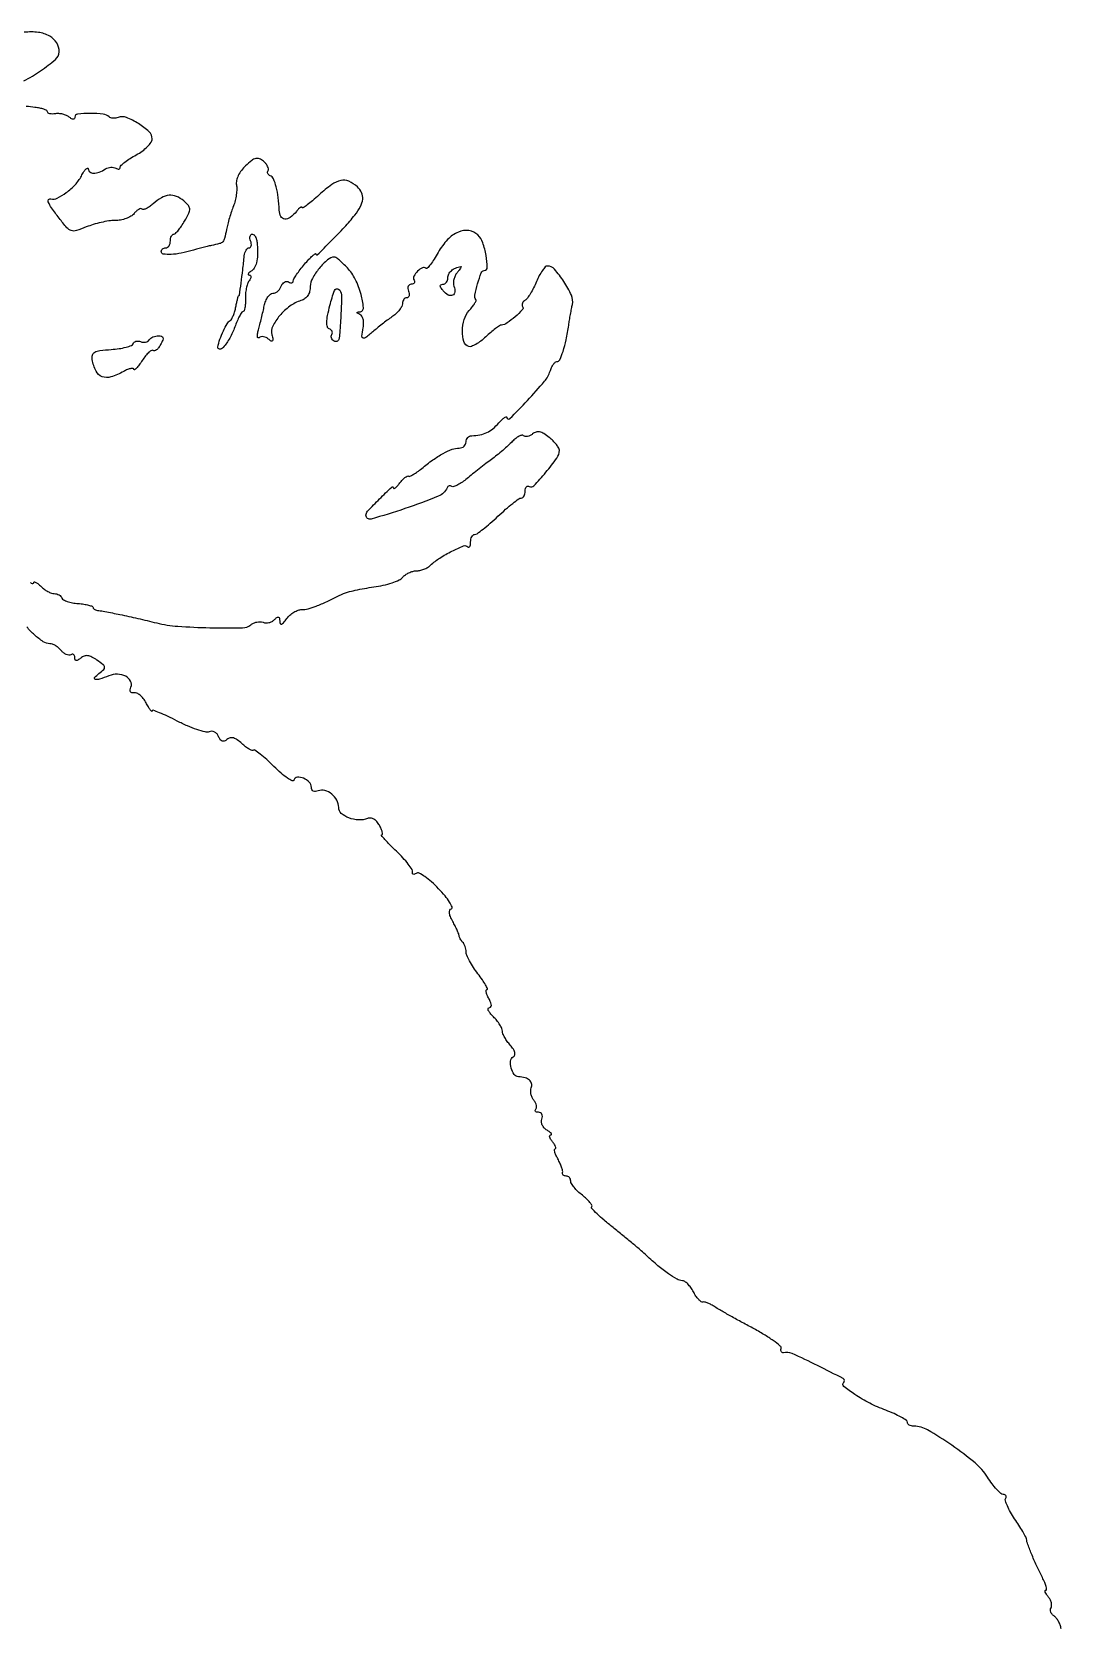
# Model space of a CAD drawing. Extents: x 0 to 508, y 1 to 785.
# Drawn here: x 265.6 to 491.8, y 392.6 to 743.4 of the extents above; entities that cross this region are included whole.
import ezdxf

# ---------------------------------------------------------------- set-up
doc = ezdxf.new("R2010")
doc.units = 0

msp = doc.modelspace()

# ---------------------------------------------------------------- linework, layer by layer
for points in [[(263.790012, 732.679372, 0.03028), (267.495451, 734.914952, 0.02509), (270.761292, 737.416106, 0.210498), (271.554001, 739.048297, 0.147778), (271.032999, 741.036769, 0.128132), (269.47477, 742.536402, 0.098008), (266.99065, 743.348519, 0.058422), (263.869238, 743.360592, 0.019717)], [(265.230267, 622.417482, 0.07655), (265.632812, 622.251748, 0.168072), (265.888962, 622.276225, 0.293654), (266, 622.448984, -0.435926), (266.13581, 622.575154, -0.10937), (266.461607, 622.477425, -0.048243), (266.967444, 622.127102, -0.020821), (267.571429, 621.571429, 0.038061), (268.272024, 620.970082, 0.034775), (269.076414, 620.461607, 0.036582), (269.861134, 620.110181, 0.087201), (270.488095, 620, -0.066772), (271.027283, 619.927672, -0.064218), (271.536086, 619.715574, -0.069209), (271.938971, 619.401982, -0.110354), (272.166667, 619.031741, 0.191605), (272.502061, 618.641671, 0.038937), (273.356771, 618.276102, 0.035903), (274.481171, 617.983533, 0.026933), (275.75, 617.819034, -0.017852), (276.995654, 617.680479, -0.028425), (278.045313, 617.464083, -0.027652), (278.825079, 617.20962, -0.309355), (279, 616.953959, 0.186051), (279.093567, 616.711207, 0.082164), (279.367188, 616.493965, 0.064846), (279.771647, 616.333555, 0.047309), (280.25, 616.259538, -0.034322), (281.594672, 616.087042, -0.003117), (284.909464, 615.406689, -0.004069), (288.823297, 614.544586, -0.003315), (293, 613.559688, 0.041617), (297.661085, 612.831272, 0.013149), (304.705083, 612.510261, 0.007337), (311.829677, 612.477692, 0.172332), (313.694444, 613.161374, -0.069508), (314.287327, 613.528089, -0.05499), (315.007076, 613.754895, -0.056274), (315.738625, 613.815729, -0.084436), (316.36541, 613.690021, 0.08668), (316.98081, 613.569444, 0.0627), (317.677264, 613.642618, 0.061733), (318.345491, 613.888988, 0.077369), (318.878145, 614.278145, -0.031383), (319.428168, 614.763141, -0.238639), (319.757087, 614.826874, -0.284181), (319.963896, 614.600342, -0.041079), (320.031803, 613.95, 0.091402), (320.141715, 613.419318, 0.401348), (320.406917, 613.300588, 0.129367), (320.848328, 613.60238, 0.016676), (321.57485, 614.5, -0.051122), (322.286617, 615.265187, -0.044224), (323.172551, 615.9125, -0.046494), (324.090426, 616.355536, -0.08943), (324.891659, 616.5, 0.063751), (326.264296, 616.675727, 0.027549), (328.022821, 617.238532, 0.018106), (330.433439, 618.260667, 0.005383), (334.039904, 619.993938, -0.050866), (334.944818, 620.33159, -0.009866), (336.643148, 620.739568, -0.010396), (338.651262, 621.136678, -0.009441), (340.739595, 621.464185, 0.021757), (342.800908, 621.839674, 0.024942), (344.728191, 622.38047, 0.025192), (346.295826, 622.995381, 0.113962), (347.072136, 623.586919, -0.064536), (347.653745, 624.127852, -0.044368), (348.430943, 624.584907, -0.04448), (349.273514, 624.896323, -0.066379), (350.051016, 625, 0.057542), (350.8405, 625.091159, 0.037093), (351.720143, 625.367188, 0.037028), (352.551904, 625.771274, 0.056183), (353.196886, 626.25, -0.045303), (355.228367, 627.827341, -0.027111), (357.890124, 629.335359, -0.019346), (360.458709, 630.490332, -0.30094), (361.359684, 630.306983, 0.217276), (361.600395, 630.217066, 0.240112), (361.811907, 630.344343, 0.10304), (361.956002, 630.736127, 0.036787), (362, 631.333333, -0.050612), (362.064721, 631.971078, -0.070575), (362.257443, 632.510417, -0.090686), (362.541856, 632.873132, -0.183245), (362.876403, 633, 0.157378), (363.403479, 633.170114, 0.009618), (364.742976, 634.175, 0.013566), (366.309174, 635.467622, 0.009578), (368, 637, -0.009578), (369.690826, 638.532378, -0.013566), (371.257024, 639.825, -0.009618), (372.596521, 640.829886, -0.157378), (373.123597, 641, 0.173031), (373.458003, 641.119297, 0.093605), (373.742557, 641.457961, 0.07396), (373.935087, 641.962603, 0.054259), (374, 642.559017, -0.057462), (374.06431, 643.116761, -0.123663), (374.261068, 643.498724, -0.190701), (374.551998, 643.647302, -0.163655), (374.888743, 643.568761, 0.356497), (375.908277, 643.703429, 0.014639), (378.536746, 646.668525, 0.01908), (380.946065, 649.78666, 0.1506), (381.515274, 651.5, 0.144007), (381.379115, 652.003218, 0.031126), (380.855227, 652.74876, 0.030051), (380.116327, 653.566413, 0.024801), (379.237691, 654.346844, 0.029816), (378.06878, 655.17618, 0.08781), (377.157543, 655.542557, 0.126153), (376.375298, 655.508221, 0.099799), (375.627144, 655.10552, -0.052852), (375.076023, 654.73881, -0.068267), (374.504749, 654.533388, -0.083806), (374.001592, 654.512421, -0.166469), (373.647431, 654.685903, 0.249236), (373.260936, 654.804139, 0.069485), (372.642219, 654.591944, 0.052683), (371.908048, 654.116789, 0.033965), (371.164248, 653.427227, -0.017833), (370.273545, 652.546412, -0.008575), (369.073155, 651.478623, -0.008491), (367.781554, 650.406367, -0.012024), (366.59384, 649.5, 0.005644), (365.350011, 648.57568, 0.003313), (363.881869, 647.443289, 0.003313), (362.428754, 646.291455, 0.00564), (361.231407, 645.306942, -0.02232), (360.17997, 644.49963, -0.032069), (359.17691, 643.890073, -0.03321), (358.33453, 643.518377, -0.229594), (357.897785, 643.563172, 0.097974), (357.59473, 643.676638, 0.111505), (357.28584, 643.65834, 0.113731), (357.019305, 643.510038, 0.10516), (356.83541, 643.256231, -0.196025), (354.896007, 641.389915, -0.013228), (347.54485, 638.684853, -0.011588), (340.135464, 636.368727, -0.498751), (339, 637.223878, -0.192123), (339.358357, 638.122079, -0.006847), (342.003265, 640.833767, -0.00712), (344.647265, 643.397216, -0.642235), (345.031803, 643.240898, 0.446698), (345.169196, 643.128036, 0.125541), (345.458797, 643.251262, 0.048083), (345.908882, 643.669018, 0.019474), (346.440737, 644.316589, -0.024745), (347.00548, 644.989618, -0.037975), (347.563426, 645.506557, -0.043465), (348.044326, 645.824716, -0.269323), (348.328813, 645.816589, 0.251586), (348.653716, 645.796493, 0.023117), (349.396041, 646.180498, 0.025481), (350.285983, 646.756677, 0.017067), (351.244435, 647.5, -0.019211), (353.695217, 649.38392, -0.029306), (355.970004, 650.804873, -0.034206), (357.956582, 651.719255, -0.090996), (359.486431, 652, 0.086827), (360.064372, 652.101124, 0.094211), (360.555389, 652.391667, 0.100207), (360.883821, 652.824707, 0.112757), (361, 653.333333, -0.09198), (361.094998, 653.84537, -0.093199), (361.367188, 654.286595, -0.096021), (361.772988, 654.589194, -0.104809), (362.25, 654.70614, 0.04115), (364.047655, 654.911643, 0.0611), (365.551233, 655.406786, 0.061272), (366.887555, 656.249374, 0.041664), (368.181864, 657.5, -0.019005), (368.857399, 658.214623, -0.043656), (369.428703, 658.684457, -0.096455), (369.805587, 658.847669, -0.466002), (369.966731, 658.723684, 0.651555), (370.611967, 658.471167, 0.009141), (374.472149, 662.447229, 0.011689), (378.23499, 666.660787, 0.099891), (379.456432, 668.862728, -0.03284), (379.776606, 669.680952, -0.043554), (380.177622, 670.372176, -0.050233), (380.595652, 670.855454, -0.191616), (380.95898, 671, 0.294675), (381.598575, 671.412789, 0.027612), (382.307471, 673.244121, 0.027088), (382.986162, 675.795812, 0.014597), (383.557993, 679, -0.004352), (383.732484, 680.108607, -0.002897), (383.950875, 681.376196, -0.002917), (384.177088, 682.603702, -0.005703), (384.374171, 683.57854, 0.161903), (384.153772, 685.571658, 0.036817), (382.487765, 688.58711, 0.035324), (380.434585, 691.293704, 0.216073), (378.876495, 692, 0.210017), (378.410952, 691.795433, 0.03252), (377.76421, 690.991962, 0.031568), (377.084693, 689.88267, 0.022683), (376.464125, 688.568381, -0.017317), (375.8395, 687.207886, -0.019922), (375.148496, 685.957541, -0.019434), (374.485647, 684.953669, -0.099017), (373.99884, 684.499283, 0.069891), (373.638849, 684.200271, 0.085776), (373.404445, 683.832122, 0.100106), (373.329263, 683.454048, 0.138456), (373.423808, 683.123282, -0.336465), (373.351633, 682.370288, -0.025837), (371.803311, 680.855523, -0.030861), (370.040623, 679.484443, -0.125326), (368.773806, 679.021983, 0.124627), (368.355856, 678.870059, 0.011977), (367.468589, 678.235858, 0.014658), (366.436339, 677.411573, 0.011063), (365.350278, 676.448823, -0.025032), (364.238649, 675.517524, -0.032514), (363.129072, 674.786915, -0.034116), (362.161148, 674.320443, -0.176146), (361.576472, 674.301628, -0.244013), (360.518646, 675.380435, -0.077504), (360.189413, 677.679949, -0.069838), (360.584372, 680.259371, -0.111503), (361.675044, 682.193422, 0.017875), (362.350817, 682.996026, 0.027748), (362.868216, 683.738538, 0.026428), (363.204145, 684.353064, 0.286719), (363.174201, 684.621636, -0.220043), (362.935769, 685.611777, -0.020723), (363.541315, 688.104434, -0.018989), (364.341491, 690.537542, -0.313476), (365.006636, 691, 0.421447), (365.671282, 691.681225, 0.038103), (365.405677, 694.30718, 0.039174), (364.670639, 697.123708, 0.113436), (363.607979, 698.820593, 0.164438), (361.635048, 699.796703, 0.137234), (359.308278, 699.470512, 0.101242), (356.933222, 697.796913, 0.060855), (354.884173, 695.007703, -0.013459), (353.990704, 693.513618, -0.02352), (353.161217, 692.334104, -0.021353), (352.462081, 691.50848, -0.425998), (352.164156, 691.502511, 0.323612), (351.41418, 691.623115, 0.08094), (350.349885, 690.850322, 0.075385), (349.538751, 689.739584, 0.264373), (349.570027, 688.886693, -0.110117), (349.687278, 688.54904, -0.18289), (349.614543, 688.260466, -0.160279), (349.356448, 688.066593, -0.08178), (348.952028, 688, 0.148627), (348.555236, 687.879387, 0.152575), (348.29762, 687.559375, 0.116977), (348.228143, 687.073683, 0.069008), (348.361626, 686.5, -0.055937), (348.511135, 685.925634, -0.100118), (348.483616, 685.440625, -0.147206), (348.289193, 685.122486, -0.184534), (347.968615, 685, 0.131132), (347.599233, 684.901429, 0.100628), (347.284531, 684.624223, 0.088272), (347.072851, 684.209551, 0.074112), (347, 683.720759, -0.120286), (346.855073, 683.127049, -0.042971), (346.385102, 682.38526, -0.039606), (345.707708, 681.628013, -0.037356), (344.906729, 680.970759, 0.007542), (343.956528, 680.281496, 0.004248), (342.823308, 679.417973, 0.004238), (341.694118, 678.526829, 0.006921), (340.753719, 677.75, -0.008238), (338.941668, 676.261144, -0.244131), (338.375962, 676.150923, -0.367295), (338.114715, 676.549383, -0.013931), (338.403747, 678.442232, 0.047218), (338.486399, 679.412043, 0.058991), (338.371859, 680.307712, 0.070627), (338.090078, 681.000982, 0.165552), (337.673304, 681.363285, -0.014119), (337.128446, 681.6038, -0.275574), (337.030345, 681.750616, -0.386544), (337.123833, 681.864712, -0.019448), (337.644689, 681.921053, 0.415175), (338.445762, 682.843861, 0.050891), (337.933829, 685.759073, 0.046208), (336.649061, 689.092438, 0.073622), (334.909198, 691.596655, 0.012479), (334.002382, 692.514882, 0.017533), (333.145501, 693.284244, 0.013873), (332.408347, 693.866852, 0.176502), (332.075686, 693.966731, 0.163714), (330.570012, 693.361371, 0.043479), (328.729599, 691.490049, 0.044118), (327.214739, 689.285215, 0.129164), (326.75, 687.516203, -0.060017), (326.617798, 686.418804, -0.085477), (326.226928, 685.520278, -0.09151), (325.582778, 684.847108, -0.079563), (324.709691, 684.407859, 0.081541), (322.268711, 683.16776, 0.058506), (320.025196, 681.079158, 0.06218), (318.507869, 678.763544, 0.179811), (318.319449, 676.886427, -0.016103), (318.545499, 675.89226, -0.216302), (318.460707, 675.537589, -0.385105), (318.192671, 675.490229, -0.033114), (317.579316, 675.934173, 0.063189), (317.036165, 676.279651, 0.073362), (316.450429, 676.456895, 0.084938), (315.913668, 676.445036, 0.138956), (315.510341, 676.241324, -0.337522), (315.279294, 676.219818, -0.23852), (315.138675, 676.452139, -0.063818), (315.171315, 677.085816, -0.020894), (315.376423, 678, 0.003979), (315.676992, 679.155257, 0.002188), (316.02735, 680.573437, 0.002181), (316.370274, 682.015526, 0.003491), (316.649073, 683.25, -0.041526), (316.972493, 684.302455, -0.053994), (317.445956, 685.192188, -0.065027), (317.988613, 685.802502, -0.180456), (318.518011, 686, 0.108323), (319.04755, 686.116085, 0.066413), (319.589772, 686.459243, 0.061814), (320.061962, 686.965644, 0.065236), (320.385948, 687.563382, -0.069381), (320.690575, 688.114498, -0.099723), (321.105471, 688.484691, -0.123594), (321.562314, 688.617935, -0.148943), (321.992937, 688.504365, 0.058849), (322.378921, 688.324528, 0.126027), (322.704534, 688.302444, 0.190781), (322.917361, 688.43589, 0.159382), (323.001221, 688.690983, -0.13429), (323.129253, 689.156325, -0.014231), (323.7361, 690.115853, -0.016761), (324.544162, 691.233703, -0.012712), (325.501221, 692.405539, -0.011132), (326.460858, 693.472397, -0.022989), (327.265984, 694.253144, -0.032034), (327.840995, 694.699423, -0.60173), (328, 694.615139, 0.663687), (328.298728, 694.489218, 0.00359), (331.280082, 697.439325, 0.009389), (334.24631, 700.530902, 0.01674), (336.550426, 703.198308, 0.046164), (337.790919, 705.06425, 0.101734), (338.280946, 706.696338, 0.12971), (338.03616, 708.130373, 0.102402), (337.10382, 709.406044, 0.080346), (335.226431, 710.623256, 0.157464), (333.472818, 710.803646, 0.106894), (331.479199, 709.906563, 0.026444), (328.695417, 707.61513, -0.009187), (327.275004, 706.361289, -0.017292), (326.076187, 705.411058, -0.015276), (325.151347, 704.771382, -0.577653), (324.968197, 704.86513, 0.43079), (324.846455, 704.969182, 0.125081), (324.586828, 704.872882, 0.050145), (324.186595, 704.532844, 0.020699), (323.71458, 704, -0.059788), (322.352025, 702.684535, -0.18049), (321.135628, 702.319892, -0.262989), (320.282507, 702.879097, -0.111263), (319.92569, 704.25, 0.021208), (319.713389, 707.059417, 0.033795), (319.269458, 709.426386, 0.037772), (318.67253, 711.177844, 0.212153), (317.96485, 711.83541, -0.091905), (317.629695, 712.024601, -0.118673), (317.420095, 712.307671, -0.12655), (317.369983, 712.640681, -0.113274), (317.482759, 712.972103, 0.18221), (317.560836, 713.371381, 0.073467), (317.386506, 713.908158, 0.059549), (317.00418, 714.492156, 0.044896), (316.459675, 715.033467, 0.07598), (315.569074, 715.568599, 0.160591), (314.774599, 715.625042, 0.104597), (313.874434, 715.183563, 0.022449), (312.547733, 714.044843, 0.04304), (311.621839, 713.011437, 0.049333), (310.933657, 711.878762, 0.055232), (310.547667, 710.777194, 0.104613), (310.530614, 709.841037, -0.057393), (310.601814, 708.900946, -0.025978), (310.489399, 707.669188, -0.025308), (310.234228, 706.367396, -0.031553), (309.861581, 705.192968, 0.012925), (309.426952, 703.981617, 0.00843), (308.985445, 702.563302, 0.00848), (308.601436, 701.164696, 0.015996), (308.34721, 700.022527, -0.013851), (307.924426, 698.083895, -0.128359), (307.518178, 697.336256, -0.140181), (306.811466, 696.913414, -0.017598), (305.055422, 696.510673, 0.00877), (304.060673, 696.300944, 0.005406), (302.897665, 696.021083, 0.00542), (301.753599, 695.719433, 0.009674), (300.820563, 695.443049, -0.027795), (298.393444, 694.81876, -0.037872), (296.150909, 694.547278, -0.043127), (294.457562, 694.61748, -0.377306), (294, 695.137513, -0.115194), (294.076815, 695.466506, -0.100422), (294.29375, 695.746645, -0.093467), (294.618125, 695.934662, -0.084932), (295, 696, 0.148195), (295.381354, 696.115568, 0.098894), (295.70625, 696.440625, 0.082425), (295.925306, 696.926543, 0.064853), (296, 697.5, -0.048), (296.055281, 698.074521, -0.067632), (296.220312, 698.561232, -0.087379), (296.463553, 698.890477, -0.190186), (296.75, 699.006323, 0.196394), (297.132338, 699.166299, 0.023745), (297.759467, 699.854251, 0.025342), (298.453015, 700.783767, 0.018295), (299.133292, 701.88401, 0.016051), (300.064032, 703.649839, 0.123573), (300.25483, 704.558001, 0.170139), (299.958591, 705.308677, 0.037462), (298.961753, 706.300719, 0.078158), (297.33638, 707.301945, 0.121971), (295.719709, 707.551838, 0.108583), (294.038951, 707.021397, 0.053436), (292.216823, 705.696222, -0.027724), (291.458638, 705.082944, -0.042669), (290.735076, 704.649798, -0.051736), (290.138907, 704.431676, -0.264085), (289.811349, 704.521984, 0.250742), (289.51675, 704.611196, 0.077888), (289.068038, 704.445994, 0.056807), (288.542936, 704.069751, 0.035729), (288.020056, 703.524166, -0.089071), (287.326551, 702.939563, -0.043191), (286.271972, 702.447724, -0.041005), (285.052232, 702.112641, -0.046568), (283.845437, 702, 0.037032), (282.487347, 701.899276, 0.018404), (280.789559, 701.581789, 0.018159), (279.045613, 701.121623, 0.025375), (277.528372, 700.576301, -0.022063), (275.345705, 699.775454, -0.156464), (274.231886, 699.778649, -0.136834), (273.253442, 700.427074, -0.01549), (271.560491, 702.509579, -0.009408), (269.900056, 704.773624, -0.053455), (269.175334, 706.077923, -0.273591), (269.248968, 706.625148, -0.303584), (269.75, 706.787548, 0.185231), (271.142844, 706.913625, 0.046024), (273.131453, 708.128929, 0.04547), (275.075589, 709.873765, 0.062905), (276.441198, 711.775141, -0.017576), (277.013655, 712.746917, -0.050902), (277.49731, 713.358377, -0.191212), (277.794223, 713.491683, -0.417051), (277.959962, 713.338484, 0.226232), (278.307992, 712.669049, 0.162929), (279.118704, 712.397349, 0.09365), (280.337731, 712.627243, 0.046344), (281.75, 713.337137, -0.064839), (282.302442, 713.589764, -0.056848), (282.926562, 713.707098, -0.059797), (283.525052, 713.678832, -0.097035), (284, 713.5, 0.061241), (284.383094, 713.323728, 0.130568), (284.70625, 713.3078, 0.191573), (284.917704, 713.449067, 0.151969), (285, 713.713579, -0.208544), (285.185345, 714.138632, -0.0221), (286.028125, 714.854588, -0.024333), (287.159293, 715.647484, -0.01718), (288.5, 716.430067, 0.033379), (289.839562, 717.27127, 0.039925), (290.971875, 718.239167, 0.044129), (291.763755, 719.187925, 0.153006), (292, 719.941863, 0.207524), (291.323692, 721.501161, 0.047133), (288.991225, 723.304395, 0.047349), (286.340367, 724.648606, 0.187419), (284.54599, 724.656022, -0.051574), (283.983028, 724.50424, -0.053668), (283.408528, 724.473729, -0.059546), (282.907948, 724.561269, -0.123959), (282.570169, 724.763165, 0.170635), (281.255698, 725.39389, 0.02783), (278.389396, 725.548026, 0.024757), (275.592421, 725.404063, 0.384952), (275, 724.748616, -0.121292), (274.912376, 724.392717, -0.27902), (274.685328, 724.255446, -0.137383), (274.304493, 724.362269, -0.031333), (273.75, 724.74913, 0.068059), (273.143643, 725.109235, 0.041854), (272.353125, 725.367999, 0.041251), (271.511756, 725.495355, 0.057099), (270.75, 725.460059, -0.036998), (270.079522, 725.401975, -0.060764), (269.514063, 725.463814, -0.086804), (269.132101, 725.626874, -0.253783), (269, 725.870376, 0.27254), (268.830966, 726.157449, 0.040199), (268.192187, 726.44742, 0.036071), (267.303689, 726.696828, 0.023473), (266.25, 726.861058, -0.003562), (264.313059, 727.084411, -0.003026)], [(491.778162, 392.5, 0.049997), (491.577873, 393.325218, 0.041428), (491.208344, 394.150866, 0.04314), (490.736271, 394.856137, 0.08181), (490.228968, 395.31146, -0.074814), (489.789014, 395.695422, -0.087579), (489.509643, 396.173118, -0.099061), (489.431273, 396.668175, -0.128983), (489.565058, 397.105265, 0.133147), (489.708603, 397.588343, 0.066574), (489.638831, 398.226803, 0.058848), (489.38072, 398.913862, 0.054003), (488.963645, 399.543805, -0.02621), (488.546798, 400.103305, -0.059851), (488.309568, 400.572243, -0.131341), (488.283136, 400.873211, -0.364238), (488.434091, 401, 0.438137), (488.601043, 401.181051, 0.047607), (488.489498, 401.807813, 0.034778), (488.174961, 402.694746, 0.018288), (487.669247, 403.75, -0.012859), (486.520275, 406.082223, -0.010298), (485.400423, 408.648684, -0.009011), (484.484888, 410.989536, -0.052909), (484.160009, 412.266759, 0.089921), (484.003315, 412.735325, 0.00711), (483.353211, 413.880556, 0.009471), (482.526988, 415.229783, 0.00711), (481.568889, 416.683809, -0.018921), (480.65622, 418.142751, -0.026999), (479.9683, 419.506507, -0.025709), (479.538958, 420.64097, -0.219413), (479.603243, 421.16705, 0.103506), (479.718144, 421.484487, 0.179164), (479.659413, 421.755321, 0.165621), (479.432235, 421.936944, 0.086757), (479.071562, 422, -0.187661), (478.530249, 422.210583, -0.023323), (477.62326, 423.123494, -0.024905), (476.611768, 424.35982, -0.018204), (475.610686, 425.824662, 0.078385), (472.885168, 428.935041, 0.022609), (467.779365, 432.813199, 0.019953), (462.447384, 436.189458, 0.131902), (459.428329, 437, -0.058587), (458.88206, 437.064229, -0.077658), (458.419572, 437.253842, -0.096284), (458.109736, 437.534522, -0.162086), (458, 437.864142, 0.251678), (457.771089, 438.290107, 0.018692), (456.604688, 439.000729, 0.022385), (455.070092, 439.770711, 0.014902), (453.25, 440.519897, -0.026954), (449.712729, 442.076596, -0.029093), (446.455904, 443.970165, -0.026221), (444.025007, 445.769673, -0.454109), (444, 446.644014, 0.517864), (443.890218, 447.472536, 0.006365), (438.274759, 450.329634, 0.008459), (432.640294, 452.989169, 0.16464), (430.75, 453.174512, -0.153168), (430.485703, 453.194467, -0.170716), (430.29375, 453.361977, -0.122863), (430.209483, 453.665721, -0.064643), (430.25, 454.057748, 0.285609), (430.057796, 454.62947, 0.016205), (428.517188, 455.819403, 0.020826), (426.473082, 457.169228, 0.013383), (424, 458.569522, -0.002843), (421.37668, 459.98271, -0.003193), (418.869473, 461.372656, -0.002931), (416.75015, 462.581731, -0.017138), (415.662036, 463.261773, 0.02473), (414.901992, 463.720889, 0.028917), (414.138186, 464.076874, 0.029871), (413.469393, 464.297461, 0.129747), (413.055434, 464.297799, -0.232418), (412.674995, 464.374717, -0.042069), (412.127073, 464.875329, -0.037663), (411.533137, 465.623299, -0.026112), (410.974419, 466.547799, 0.033124), (410.389103, 467.486348, 0.039787), (409.71631, 468.279666, 0.043969), (409.057268, 468.834781, 0.154238), (408.534411, 469, -0.130715), (407.374066, 469.308623, -0.023175), (405.458965, 470.526049, -0.022159), (403.17459, 472.287671, -0.013883), (400.656611, 474.536449, 0.011997), (399.4892, 475.586995, 0.003323), (397.607016, 477.179162, 0.003354), (395.451125, 478.95402, 0.003508), (393.303442, 480.673225, -0.009945), (391.346652, 482.281389, -0.01677), (389.780019, 483.715726, -0.010891), (388.600313, 484.922311, -0.404568), (388.606104, 485.272771, 0.341514), (388.646338, 485.587346, 0.038834), (388.208834, 486.215173, 0.034154), (387.495325, 486.97416, 0.020372), (386.552662, 487.779916, -0.024665), (385.575474, 488.629803, -0.029754), (384.749845, 489.522923, -0.03077), (384.160506, 490.339523, -0.141845), (384, 490.89392, 0.089208), (383.924051, 491.316218, 0.09508), (383.70625, 491.675089, 0.099877), (383.3815, 491.915182, 0.109822), (383, 492, -0.07654), (382.633859, 492.056379, -0.114349), (382.356158, 492.220312, -0.137301), (382.210737, 492.464615, -0.135841), (382.212452, 492.75, 0.129349), (382.220442, 493.175652, 0.023446), (381.996003, 493.940625, 0.023872), (381.639344, 494.833579, 0.019642), (381.177268, 495.75, -0.02117), (380.745179, 496.613499, -0.041318), (380.489304, 497.339063, -0.064269), (380.425063, 497.837847, -0.414134), (380.587261, 498, 0.38557), (380.729118, 498.128495, 0.118535), (380.686025, 498.440625, 0.055341), (380.432228, 498.923711, 0.02461), (380, 499.5, -0.033996), (379.582926, 500.078372, -0.079686), (379.377077, 500.568308, -0.171099), (379.409038, 500.886222, -0.281297), (379.627555, 501.030409, 0.312243), (379.778375, 501.142734, 0.257703), (379.741857, 501.344471, 0.068273), (379.392285, 501.670755, 0.021702), (378.791533, 502.056856, -0.074854), (378.179875, 502.548711, -0.077815), (377.749692, 503.192883, -0.084625), (377.561509, 503.887332, -0.116063), (377.648522, 504.526447, 0.076105), (377.772456, 505.095364, 0.128344), (377.679492, 505.571754, 0.154784), (377.385239, 505.884373, 0.12782), (376.940322, 506, -0.051431), (376.496526, 506.045771, -0.154481), (376.234088, 506.193285, -0.259457), (376.180393, 506.408538, -0.131282), (376.324657, 506.657991, 0.170586), (376.493251, 507.009265, 0.082676), (376.465298, 507.513171, 0.06696), (376.252787, 508.088, 0.051268), (375.879448, 508.645256, -0.068883), (375.49824, 509.259862, -0.054885), (375.261504, 510.004111, -0.056281), (375.196515, 510.759147, -0.085161), (375.324982, 511.404506, 0.144402), (375.397315, 512.311462, 0.164882), (374.955886, 513.057896, 0.113433), (373.980084, 513.570898, 0.050715), (372.539043, 513.798682, -0.230148), (371.595594, 514.323744, -0.086552), (370.937306, 515.72984, -0.0869), (370.795386, 517.271116, -0.233822), (371.346729, 518.18895, 0.162533), (371.69071, 518.615998, 0.150577), (371.722783, 519.178842, 0.090501), (371.401092, 519.894396, 0.033152), (370.710237, 520.767691, -0.027828), (370.055695, 521.577234, -0.028702), (369.502382, 522.446413, -0.029947), (369.113998, 523.251191, -0.097748), (369, 523.828741, 0.110846), (368.869141, 524.411764, 0.03028), (368.4125, 525.243443, 0.029058), (367.765478, 526.148295, 0.026641), (367, 527, -0.024446), (366.302752, 527.768977, -0.05961), (365.891585, 528.4125, -0.147427), (365.827393, 528.81871, -0.374914), (366.035184, 529, 0.188457), (366.404473, 529.144316, 0.214004), (366.552925, 529.491503, 0.094032), (366.426677, 530.098381, 0.0247), (366, 531, -0.024132), (365.635712, 531.767527, -0.047429), (365.436128, 532.4125, -0.078418), (365.414831, 532.848582, -0.383005), (365.583505, 533, 0.54618), (365.700407, 533.181988, 0.022745), (365.276063, 534.008525, 0.021625), (364.57728, 535.115619, 0.011331), (363.618689, 536.433278, -0.017961), (362.616198, 537.850396, -0.020814), (361.76924, 539.269297, -0.020364), (361.158051, 540.516033, -0.104144), (361, 541.266611, 0.046627), (360.944759, 541.857688, 0.037331), (360.779688, 542.475713, 0.038594), (360.537597, 543.028505, 0.074001), (360.25, 543.416667, -0.037117), (359.960358, 543.752829, -0.032702), (359.709903, 544.142187, -0.034149), (359.530818, 544.524608, -0.079313), (359.464565, 544.833333, 0.081697), (359.378812, 545.223891, 0.010248), (359.040637, 546.024501, 0.011832), (358.593739, 546.96443, 0.009563), (358.071166, 547.952201, -0.026554), (357.540441, 549.043518, -0.072906), (357.325761, 549.870483, -0.131613), (357.412758, 550.433586, -0.211585), (357.766002, 550.755334, 0.44029), (357.937583, 551.140019, 0.039112), (357.379412, 552.191192, 0.031551), (356.372555, 553.573856, 0.016989), (354.971554, 555.150563, 0.021036), (353.418577, 556.651312, 0.031676), (351.93515, 557.809518, 0.032655), (350.682967, 558.550417, 0.261362), (350.037377, 558.5231, -0.051475), (349.638193, 558.32992, -0.17034), (349.350448, 558.326924, -0.274434), (349.208402, 558.492825, -0.114177), (349.225223, 558.798588, 0.21957), (349.141643, 559.351792, 0.019317), (348.296806, 560.533037, 0.022471), (347.122741, 561.914486, 0.015525), (345.678798, 563.372918, -0.007447), (344.255336, 564.764948, -0.014114), (343.1582, 565.934545, -0.011542), (342.389215, 566.843576, -0.630383), (342.463982, 567, 0.408644), (342.616424, 567.149565, 0.064521), (342.565628, 567.610283, 0.041717), (342.342068, 568.280281, 0.021492), (341.958492, 569.077559, 0.056161), (341.401511, 569.885437, 0.083665), (340.739744, 570.42945, 0.100601), (340.033749, 570.663864, 0.122218), (339.343845, 570.578451, -0.103402), (337.372367, 570.259614, -0.079411), (335.231091, 570.703096, -0.090751), (333.577853, 571.702472, -0.21473), (333, 572.985963, 0.122523), (332.601467, 574.587907, 0.100155), (331.478007, 575.956614, 0.106592), (329.976859, 576.721908, 0.157659), (328.512735, 576.64326, -0.072088), (327.905239, 576.505829, -0.139702), (327.421164, 576.603479, -0.164797), (327.11217, 576.92375, -0.110653), (327, 577.424396, 0.194699), (326.544569, 578.549641, 0.101259), (325.274014, 579.41849, 0.122689), (323.92925, 579.626968, 0.298057), (323.177165, 579.031494, -0.447419), (322.786422, 578.862762, -0.039612), (321.732457, 579.45641, -0.031501), (320.345716, 580.521875, -0.016825), (318.765931, 581.998775, 0.010759), (317.179634, 583.518237, 0.017777), (315.76906, 584.722874, 0.012004), (314.59223, 585.612421, 0.36748), (314.251394, 585.584727, -0.296902), (313.94682, 585.520391, -0.038543), (313.317544, 585.821342, -0.034801), (312.548462, 586.339321, -0.021936), (311.724317, 587.042211, 0.033709), (310.713341, 587.864157, 0.085997), (309.863137, 588.26823, 0.123598), (309.122225, 588.287604, 0.118783), (308.447549, 587.95647, -0.069919), (307.857648, 587.592267, -0.187011), (307.372469, 587.571026, -0.167227), (306.963155, 587.886987, -0.053956), (306.608354, 588.578231, 0.085421), (306.256081, 589.170148, 0.09839), (305.740674, 589.576291, 0.103909), (305.132984, 589.740658, 0.10627), (304.515787, 589.644432, -0.152309), (303.634074, 589.587826, -0.021291), (301.85673, 590.100369, -0.02272), (299.746939, 590.915685, -0.017516), (297.524216, 591.987261, 0.009387), (295.403996, 593.052234, 0.016795), (293.618408, 593.834936, 0.012292), (292.213199, 594.355772, 0.507966), (291.985258, 594.196584, -0.626045), (291.868948, 594.14311, -0.061817), (291.587975, 594.438997, -0.026641), (291.160999, 595.086727, -0.01117), (290.653505, 596, 0.042526), (290.054258, 596.935195, 0.053337), (289.344155, 597.680175, 0.06315), (288.635109, 598.14134, 0.16964), (288.045565, 598.209106, -0.100104), (287.557526, 598.198322, -0.222111), (287.260503, 598.407946, -0.166933), (287.180224, 598.829281, -0.056026), (287.34008, 599.443852, 0.217518), (287.258043, 600.766278, 0.152048), (286.178881, 601.831061, 0.113956), (284.389926, 602.287806, 0.101675), (282.5, 601.944654, -0.016261), (280.461833, 601.201252, -0.13508), (279.4883, 601.153812, -0.569172), (279.358863, 601.54961, -0.050853), (280.308013, 602.434466, 0.02464), (281.354831, 603.312629, 0.247203), (281.538424, 603.833578, 0.19123), (281.231581, 604.364853, 0.014534), (279.876163, 605.374185, 0.032532), (278.74047, 606.064205, 0.087281), (277.841973, 606.348859, 0.117321), (277.064653, 606.27017, 0.089806), (276.31815, 605.849078, -0.025349), (275.678831, 605.371051, -0.165904), (275.297438, 605.268556, -0.310717), (275.074161, 605.445012, -0.07501), (275, 605.936572, 0.080411), (274.933553, 606.347068, 0.158691), (274.739534, 606.610003, 0.183859), (274.450883, 606.685762, 0.112113), (274.113307, 606.570027, -0.165938), (273.682148, 606.471484, -0.078442), (273.124078, 606.620389, -0.064546), (272.529284, 606.981976, -0.050777), (271.990862, 607.51101, 0.043543), (271.427534, 608.080732, 0.039964), (270.758402, 608.562609, 0.042374), (270.08831, 608.894224, 0.093987), (269.530565, 609, -0.145133), (268.062973, 609.435159, -0.039658), (266.128009, 610.923862, -0.038939), (264.467624, 612.67817, -0.171672)]]:
    msp.add_lwpolyline(points, format="xyb")
for points in [[(315.118483, 696.75, -0.020295), (315.146701, 694.403526, -0.053063), (314.920749, 692.734811, -0.077484), (314.430919, 691.560804, -0.11358), (313.65005, 690.765313, 0.032432), (313.262081, 690.480458, 0.130261), (313.094108, 690.241942, 0.348349), (313.145114, 690.085888, 0.142691), (313.372445, 690.015313, -0.208671), (313.621476, 689.901406, -0.196186), (313.715765, 689.637311, -0.104431), (313.610857, 689.230936, -0.044604), (313.31606, 688.75, 0.078945), (312.965864, 688.079768, 0.030081), (312.690286, 687.059375, 0.02888), (312.519137, 685.894562, 0.031392), (312.490081, 684.75, -0.02039), (312.486507, 683.695885, -0.033294), (312.387768, 682.807812, -0.036487), (312.22276, 682.16222, -0.322429), (311.997354, 682, 0.257036), (311.704854, 681.838996, 0.017971), (311.215383, 681.000719, 0.021911), (310.686214, 679.90174, 0.01449), (310.171668, 678.598194, -0.040997), (309.06476, 676.177764, -0.048411), (307.627776, 674.111288, -0.219088), (306.808631, 673.730571, -0.476112), (306.429252, 674.194193, -0.033569), (306.903185, 675.906446, -0.024628), (307.646006, 677.732285, -0.022775), (308.4708, 679.312031, -0.11198), (309.151805, 680.04341, 0.116016), (309.489119, 680.411512, 0.029103), (309.847637, 681.148816, 0.028142), (310.169151, 682.063147, 0.025086), (310.400436, 683.04341, -0.00691), (310.58681, 683.985224, -0.011251), (310.773932, 684.778377, -0.005049), (310.951307, 685.433832, -0.33595), (311.038672, 685.5, 0.373116), (311.178463, 685.621187, 0.001044), (311.551859, 688.266363, 0.005464), (311.920066, 691.145012, 0.004386), (312.255202, 694.25, -0.048185), (312.387486, 694.919614, -0.064039), (312.639876, 695.485937, -0.079655), (312.967013, 695.869539, -0.178279), (313.321275, 696, 0.202059), (313.612825, 696.122836, 0.142188), (313.782662, 696.440625, 0.092884), (313.793861, 696.925406, 0.051111), (313.638374, 697.5, -0.055937), (313.488865, 698.074366, -0.100118), (313.516384, 698.559375, -0.147206), (313.710807, 698.877514, -0.184534), (314.031385, 699, -0.208058), (314.410904, 698.834931, -0.075189), (314.750274, 698.339062, -0.058558), (315.002044, 697.611379, -0.040899)], [(359.010569, 690.512735, 0.064187), (358.580686, 689.833907, 0.05394), (358.30574, 689.027395, 0.056177), (358.217866, 688.220988, 0.090928), (358.34445, 687.54476, -0.1095), (358.53105, 686.295533, -0.278666), (358.024038, 685.575335, -0.236065), (357.053447, 685.623698, -0.091414), (355.990862, 686.51101, -0.024785), (355.474451, 687.200041, -0.130141), (355.320316, 687.643124, -0.301885), (355.464237, 687.900166, -0.119059), (355.877555, 688, 0.125401), (356.305627, 688.109076, 0.100779), (356.670282, 688.416146, 0.09019), (356.915367, 688.875473, 0.077719), (357, 689.416667, -0.118125), (357.198969, 690.247109, -0.09615), (357.762769, 690.970516, -0.078378), (358.671257, 691.540871, -0.048864), (359.872445, 691.921053, -0.604973), (359.931437, 691.8498, -0.038167), (359.772902, 691.539925, -0.024408), (359.458589, 691.078512, -0.011482)], [(333.507953, 681.643219, -0.00266), (333.231822, 677.312835, -0.043676), (333.006099, 675.880426, -0.253806), (332.604582, 675.441317, -0.225339), (331.983688, 675.510081, -0.08179), (331.635029, 675.813905, -0.092127), (331.419415, 676.202051, -0.100674), (331.368771, 676.612904, -0.119451), (331.489919, 676.983688, 0.1187), (331.60489, 677.333811, 0.12889), (331.542422, 677.68633, 0.117375), (331.306492, 677.986939, 0.087708), (330.934871, 678.188376, -0.250549), (330.514262, 678.632639, -0.073349), (330.39729, 679.597606, -0.042226), (330.564959, 681.112854, -0.013017), (331.068276, 683.356869, -0.02518), (332.075111, 686.646332, -0.49413), (332.947777, 686.921587, -0.241454), (333.603896, 685.675383, -0.017286)], [(293.864966, 674.747687, -0.035446), (293.428446, 674.054908, -0.063141), (292.965242, 673.566808, -0.098126), (292.550452, 673.34566, -0.276649), (292.244254, 673.422412, 0.338936), (291.894794, 673.46875, 0.052427), (291.290711, 673.031537, 0.040596), (290.571889, 672.272803, 0.023576), (289.831864, 671.258059, -0.012418), (289.132293, 670.252412, -0.028489), (288.545482, 669.540827, -0.058893), (288.154377, 669.206975, -0.596492), (288.006589, 669.285184, 0.369261), (287.829682, 669.488583, 0.086498), (287.340998, 669.476324, 0.050714), (286.613947, 669.252227, 0.025599), (285.75, 668.833276, -0.048811), (282.94183, 667.628888, -0.16836), (280.990146, 667.679602, -0.193758), (279.658419, 668.901322, -0.067273), (278.845022, 671.428947, -0.109268), (278.88603, 672.436466, -0.207751), (279.379445, 673.061796, -0.093373), (280.530544, 673.426578, -0.0135), (282.992999, 673.657943, 0.019541), (284.737526, 673.843133, 0.028026), (286.260652, 674.153271, 0.027147), (287.431454, 674.52985, 0.224557), (287.807606, 674.922819, -0.141653), (288.033598, 675.250903, -0.105193), (288.426676, 675.453829, -0.088881), (288.929404, 675.49902, -0.069804), (289.463457, 675.375649, 0.069202), (290.015164, 675.247504, 0.073416), (290.569432, 675.278869, 0.081416), (291.041275, 675.45948, 0.122908), (291.354861, 675.76516, -0.098572), (291.67666, 676.11053, -0.052393), (292.186037, 676.401849, -0.049268), (292.790733, 676.599802, -0.054531), (293.401998, 676.666667, -0.071968), (294.081274, 676.568385, -0.267812), (294.367766, 676.267004, -0.158141), (294.325916, 675.724231, -0.025196)]]:
    msp.add_lwpolyline(points, format="xyb", close=True)

doc.saveas('drawing.dxf')
